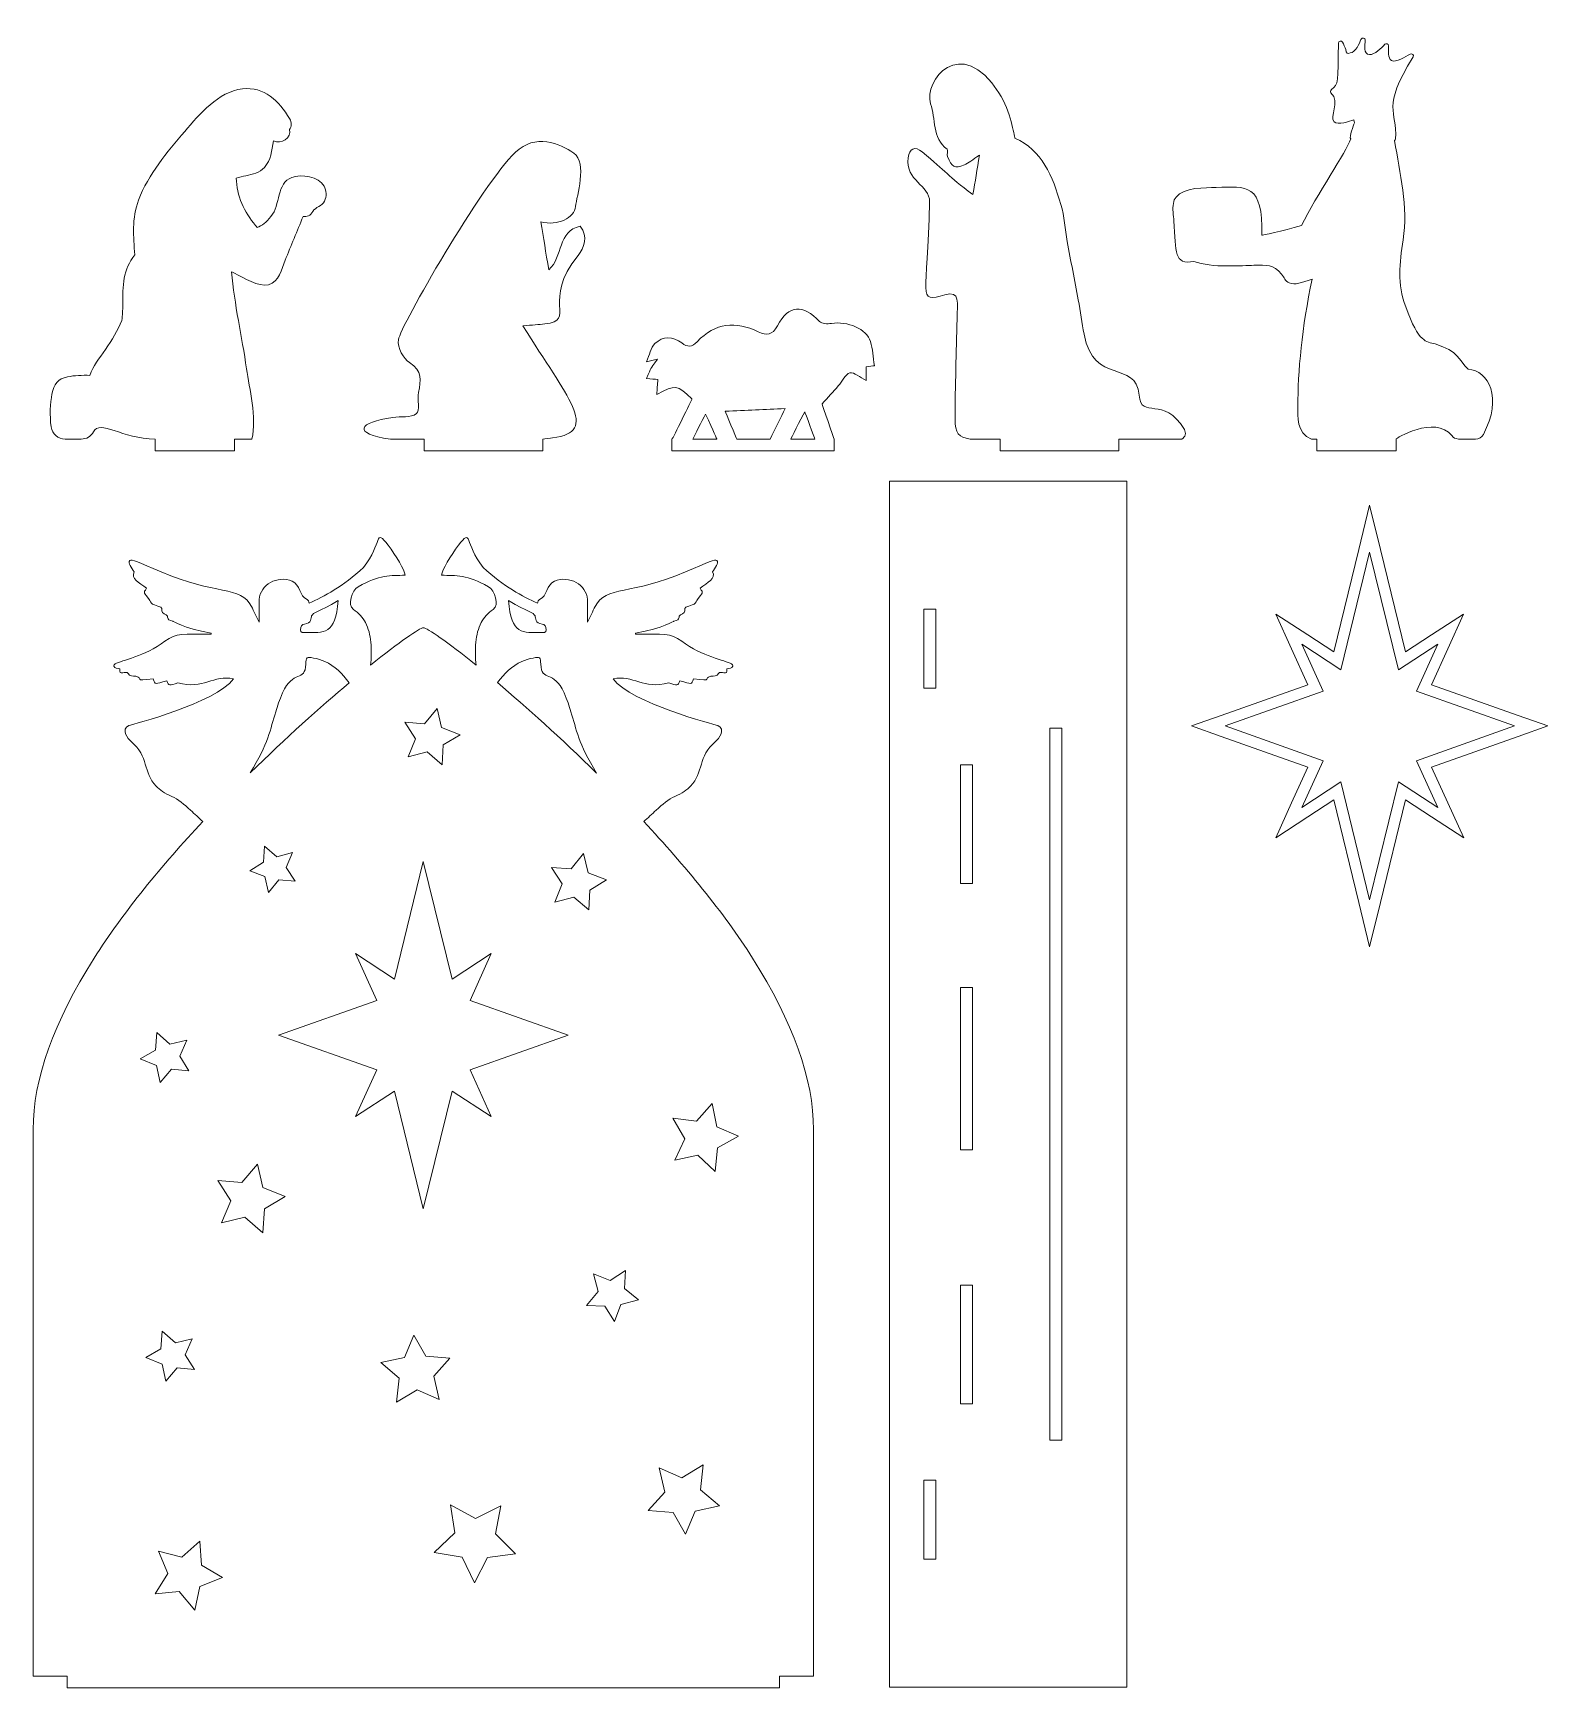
# Model space of a CAD drawing. Header units: inches. Extents: x 432 to 815, y 180 to 598.
import ezdxf

# ---------------------------------------------------------------- set-up
doc = ezdxf.new("R2010")
doc.units = ezdxf.units.IN
doc.header["$MEASUREMENT"] = 0
doc.layers.add('_U+0421_U+043B_U+043E_U+0439 1', color=7, linetype='Continuous')

msp = doc.modelspace()

# ---------------------------------------------------------------- linework, layer by layer
at = {"layer": '_U+0421_U+043B_U+043E_U+0439 1', "color": 1, "lineweight": 5, "true_color": 0xff000d}
for points in [[(648.19, 484.83), (648.19, 180.03), (708.19, 180.03), (708.19, 484.83), (648.19, 484.83)], [(814.55, 422.98), (807.04, 425.64), (785.17, 433.39), (789.27, 442.46), (793.26, 451.27), (785.16, 445.99), (778.61, 441.71), (772.25, 467.58), (769.5, 478.77), (766.77, 467.58), (760.46, 441.71), (753.91, 445.99), (745.81, 451.27), (749.8, 442.46), (753.91, 433.39), (732.03, 425.64), (724.52, 422.98), (732.03, 420.32), (753.9, 412.58), (749.8, 403.57), (745.78, 394.73), (753.91, 400.04), (760.46, 404.31), (766.77, 378.39), (769.5, 367.16), (772.25, 378.38), (778.61, 404.31), (785.16, 400.04), (793.29, 394.73), (789.27, 403.57), (785.17, 412.58), (807.04, 420.32), (814.55, 422.98)], [(781.33, 414.21), (786.7, 402.4), (776.82, 408.85), (769.51, 379.05), (762.26, 408.85), (752.37, 402.4), (757.74, 414.21), (732.98, 422.98), (757.74, 431.75), (752.37, 443.62), (762.26, 437.17), (769.51, 466.91), (776.82, 437.17), (786.7, 443.62), (781.33, 431.75), (806.1, 422.98), (781.33, 414.21)], [(659.89, 432.5), (656.89, 432.5), (656.89, 452.5), (659.89, 452.5), (659.89, 432.5)], [(530.72, 423.54), (533.86, 427.41), (535.02, 422.57), (539.67, 420.78), (535.42, 418.18), (535.15, 413.2), (531.37, 416.44), (526.55, 415.16), (528.46, 419.76), (525.76, 423.94), (530.72, 423.54)], [(691.73, 242.43), (688.73, 242.43), (688.73, 422.43), (691.73, 422.43), (691.73, 242.43)], [(666.14, 383.2), (666.14, 413.2), (669.14, 413.2), (669.14, 383.2), (666.14, 383.2)], [(490.04, 388.52), (490.27, 392.62), (493.38, 389.94), (497.34, 390.99), (495.76, 387.21), (497.98, 383.76), (493.9, 384.1), (491.3, 380.92), (490.36, 384.91), (486.54, 386.39), (490.04, 388.52)], [(563.6, 378.47), (565.51, 383.07), (562.8, 387.25), (567.76, 386.86), (570.9, 390.72), (572.06, 385.88), (576.71, 384.09), (572.46, 381.49), (572.19, 376.51), (568.41, 379.75), (563.6, 378.47)], [(542.2, 336.05), (547.57, 324.25), (537.68, 330.7), (530.38, 300.9), (523.12, 330.7), (513.24, 324.25), (518.61, 336.05), (493.84, 344.82), (518.61, 353.59), (513.24, 365.46), (523.12, 359.01), (530.38, 388.75), (537.68, 359.01), (547.57, 365.46), (542.2, 353.59), (566.96, 344.82), (542.2, 336.05)], [(666.14, 315.89), (666.14, 356.89), (669.14, 356.89), (669.14, 315.89), (666.14, 315.89)], [(462.7, 341.08), (463.03, 345.48), (466.33, 342.54), (470.62, 343.59), (468.84, 339.54), (471.17, 335.78), (466.77, 336.23), (463.91, 332.85), (462.97, 337.17), (458.88, 338.85), (462.7, 341.08)], [(604.77, 316.37), (604.18, 310.4), (599.8, 314.49), (593.94, 313.21), (596.48, 318.64), (593.44, 323.82), (599.4, 323.08), (603.38, 327.56), (604.52, 321.67), (610.02, 319.27), (604.77, 316.37)], [(490.25, 300.94), (489.87, 294.86), (485.28, 298.87), (479.38, 297.36), (481.77, 302.96), (478.51, 308.1), (484.57, 307.56), (488.46, 312.25), (489.82, 306.31), (495.48, 304.07), (490.25, 300.94)], [(580.33, 276.77), (578.73, 272.45), (576.27, 276.35), (571.66, 276.54), (574.61, 280.08), (573.36, 284.52), (577.65, 282.81), (581.49, 285.37), (581.19, 280.77), (584.81, 277.91), (580.33, 276.77)], [(666.14, 251.66), (666.14, 281.66), (669.14, 281.66), (669.14, 251.66), (666.14, 251.66)], [(464.11, 265.58), (464.44, 269.99), (467.74, 267.05), (472.03, 268.09), (470.26, 264.05), (472.58, 260.29), (468.18, 260.73), (465.32, 257.36), (464.39, 261.68), (460.3, 263.35), (464.11, 265.58)], [(523.64, 252.06), (524.3, 258.13), (519.67, 262.12), (525.65, 263.37), (528.01, 269), (531.04, 263.7), (537.13, 263.2), (533.03, 258.67), (534.43, 252.72), (528.86, 255.23), (523.64, 252.06)], [(599.09, 224.54), (596.68, 218.71), (593.52, 224.17), (587.23, 224.66), (591.45, 229.35), (589.97, 235.48), (595.74, 232.93), (601.11, 236.22), (600.46, 229.95), (605.26, 225.86), (599.09, 224.54)], [(659.89, 212.36), (656.89, 212.36), (656.89, 232.36), (659.89, 232.36), (659.89, 212.36)], [(546.59, 212.82), (543.29, 206.43), (540.23, 212.93), (533.14, 214.09), (538.37, 219.01), (537.29, 226.12), (543.58, 222.66), (550, 225.89), (548.66, 218.83), (553.72, 213.72), (546.59, 212.82)], [(473.97, 205.45), (472.63, 199.49), (468.71, 204.18), (462.63, 203.61), (465.88, 208.78), (463.46, 214.39), (469.38, 212.9), (473.97, 216.94), (474.38, 210.84), (479.64, 207.73), (473.97, 205.45)]]:
    msp.add_lwpolyline(points, dxfattribs=at)
for points, knots in [([(722.05, 495.49), (722.05, 495.49), (706.13, 495.49), (706.13, 495.49), (706.13, 495.49), (706.13, 492.49), (706.13, 492.49), (706.13, 492.49), (676.13, 492.49), (676.13, 492.49), (676.13, 492.49), (676.13, 495.49), (676.13, 495.49), (676.13, 495.49), (668.55, 495.49), (668.55, 495.49), (665.7, 495.95), (664.75, 496.97), (664.76, 500.52), (664.79, 508.95), (665.07, 517.38), (665.25, 525.81), (665.34, 530), (666.15, 533.05), (662.21, 531.94), (654.97, 529.92), (657.81, 531.15), (658.32, 555.43), (658.4, 559.74), (652.11, 560.7), (652.91, 566.61), (653.23, 568.95), (654.61, 569.61), (656.44, 568.09), (662.8, 562.85), (662.55, 562.25), (669.28, 557.32), (669.84, 560.71), (670.3, 563.48), (670.93, 567.29), (669.12, 566.08), (668.18, 565.29), (667.1, 564.8), (664.54, 563.62), (663.95, 564.35), (662.85, 566.9), (662.61, 567.44), (663.04, 568.48), (662.73, 568.73), (658.92, 571.73), (659.9, 576.41), (658.59, 580.27), (656.66, 585.97), (666.22, 598.11), (675.82, 583.01), (678.9, 578.16), (679.67, 572.38), (679.86, 571.53), (686.71, 568.62), (689.42, 561.87), (691.49, 554.8), (692.38, 551.79), (692.5, 548.56), (693.07, 545.45), (693.98, 540.53), (695, 535.62), (695.9, 530.7), (696.44, 527.8), (696.79, 524.87), (697.34, 521.98), (699.79, 508.93), (710.51, 515.69), (711.25, 506.6), (711.77, 500.24), (717.5, 506.74), (722.71, 497.91), (723.19, 497.09), (722.94, 496), (722.05, 495.49)], [0, 0, 0, 0, 1, 1, 1, 2, 2, 2, 3, 3, 3, 4, 4, 4, 5, 5, 5, 6, 6, 6, 7, 7, 7, 8, 8, 8, 9, 9, 9, 10, 10, 10, 11, 11, 11, 12, 12, 12, 13, 13, 13, 14, 14, 14, 15, 15, 15, 16, 16, 16, 17, 17, 17, 18, 18, 18, 19, 19, 19, 20, 20, 20, 21, 21, 21, 22, 22, 22, 23, 23, 23, 24, 24, 24, 25, 25, 25, 26, 26, 26, 26]), ([(798.24, 496.68), (797.85, 495.94), (797.07, 495.49), (796.23, 495.49), (791.87, 495.49), (791.18, 495.26), (790.28, 496.37), (785.98, 501.68), (775.83, 495.49), (776.18, 495.49), (776.18, 495.49), (776.18, 492.49), (776.18, 492.49), (776.18, 492.49), (756.18, 492.49), (756.18, 492.49), (756.18, 492.49), (756.18, 495.49), (756.18, 495.49), (756.18, 495.49), (754.8, 495.49), (754.8, 495.49), (750.96, 497.01), (751.36, 501.32), (751.36, 503.79), (751.36, 512.3), (752.41, 523.89), (754.99, 535.9), (752.19, 535.06), (750.69, 534.34), (749.18, 534.98), (748.08, 535.45), (747.96, 536.33), (747.27, 537.17), (745.2, 539.66), (743.44, 539.47), (740.24, 539.42), (737.65, 539.38), (729.55, 538.68), (725.13, 540.4), (719.9, 539.48), (720.68, 542.66), (720.05, 550.62), (719.94, 552), (719.63, 553.64), (719.93, 555.08), (719.97, 555.73), (720.22, 556.25), (720.59, 556.62), (722.57, 559.25), (727.98, 558.96), (730.72, 559.07), (738.49, 559.42), (742.6, 560.05), (742.24, 547.02), (742.24, 547.02), (747.43, 548), (752.27, 549.46), (756.12, 557.16), (763.65, 568.16), (764.72, 571.35), (764.26, 571.87), (765.41, 574.76), (765.69, 575.4), (765.64, 575.65), (765.59, 575.91), (765.54, 576.17), (764.32, 575.84), (761.53, 574.78), (760.57, 575.67), (759.14, 576.98), (762.31, 580.72), (759.74, 582.97), (759.45, 583.21), (759.58, 583.63), (759.85, 583.82), (761.8, 585.19), (761.39, 585.77), (761.63, 595.57), (761.65, 596.06), (762.42, 596.37), (762.66, 595.84), (762.94, 595.19), (763.23, 594.56), (763.51, 593.93), (763.54, 592.99), (763.92, 592.72), (764.61, 593.14), (765.98, 593.15), (766.89, 595.45), (767.32, 596.49), (767.54, 597.03), (768.39, 597), (768.39, 596.34), (768.39, 595.04), (767.84, 592.77), (769.45, 592.68), (770.76, 592.6), (772.55, 594.39), (773.34, 595.27), (773.68, 595.64), (774.26, 595.34), (774.29, 594.89), (774.34, 593.77), (774.05, 591.72), (775.02, 591.17), (776.18, 590.52), (778.57, 592.21), (779.75, 592.81), (780.22, 593.05), (780.8, 592.55), (780.51, 592.07), (772.24, 578.78), (776.59, 578.81), (776.07, 571.36), (776.06, 571.17), (775.95, 571.02), (775.82, 570.94), (777.15, 562.73), (779.25, 554.13), (777.97, 545.87), (777.03, 539.82), (776.47, 534.82), (778.62, 528.94), (782.04, 519.57), (783.72, 520.25), (786.05, 519.53), (792.02, 517.7), (791.91, 515.58), (794.4, 513.15), (799.5, 512.79), (803.24, 505.94), (798.24, 496.68)], [0, 0, 0, 0, 1, 1, 1, 2, 2, 2, 3, 3, 3, 4, 4, 4, 5, 5, 5, 6, 6, 6, 7, 7, 7, 8, 8, 8, 9, 9, 9, 10, 10, 10, 11, 11, 11, 12, 12, 12, 13, 13, 13, 14, 14, 14, 15, 15, 15, 16, 16, 16, 17, 17, 17, 18, 18, 18, 19, 19, 19, 20, 20, 20, 21, 21, 21, 22, 22, 22, 23, 23, 23, 24, 24, 24, 25, 25, 25, 26, 26, 26, 27, 27, 27, 28, 28, 28, 29, 29, 29, 30, 30, 30, 31, 31, 31, 32, 32, 32, 33, 33, 33, 34, 34, 34, 35, 35, 35, 36, 36, 36, 37, 37, 37, 38, 38, 38, 39, 39, 39, 40, 40, 40, 41, 41, 41, 42, 42, 42, 43, 43, 43, 44, 44, 44, 44]), ([(505.47, 555.66), (504.85, 554.36), (503.09, 554.11), (502.49, 553.05), (501.9, 551.98), (500.94, 551.61), (500.01, 551.74), (498.5, 548.06), (497, 544.38), (495.49, 540.71), (494.55, 538.41), (493.96, 535.25), (491.28, 534.52), (488.74, 533.83), (484.94, 536.34), (482.72, 537.4), (482.46, 537.52), (482.21, 537.65), (481.96, 537.78), (482.63, 529.53), (484.58, 521.45), (485.73, 513.24), (486.44, 508.27), (488.32, 501.04), (487.1, 495.49), (487.1, 495.49), (482.67, 495.49), (482.67, 495.49), (482.67, 495.49), (482.67, 492.49), (482.67, 492.49), (482.67, 492.49), (462.67, 492.49), (462.67, 492.49), (462.67, 492.49), (462.67, 495.49), (462.67, 495.49), (454.19, 495.49), (448.73, 500.61), (447.05, 497.29), (446.47, 496.15), (445.23, 495.49), (443.95, 495.49), (443.95, 495.49), (439.89, 495.49), (439.89, 495.49), (438.11, 495.49), (436.6, 496.81), (436.35, 498.58), (435.95, 501.47), (436.13, 504.57), (436.57, 506.86), (437.05, 509.35), (437.95, 510.72), (440.5, 511.23), (442.25, 511.58), (444.18, 511.66), (446.16, 511.6), (446.96, 514.02), (448.41, 515.79), (450.09, 518.15), (451.74, 520.48), (453.11, 522.91), (454.22, 525.5), (454.38, 526.76), (454.45, 528.09), (454.44, 529.46), (454.39, 534.12), (454.56, 538.51), (457.49, 542.03), (457.17, 546.67), (456.68, 551.24), (458.46, 555.92), (460.91, 562.38), (465.65, 568.1), (470.12, 573.27), (473.86, 577.6), (478.56, 583.31), (484.68, 584.01), (490.24, 584.66), (493.92, 580.88), (496.62, 576.51), (497.25, 575.47), (497.13, 574.47), (496.6, 573.73), (497.14, 571.64), (494.5, 569.94), (492.53, 570.88), (492.13, 568.46), (491.91, 565.97), (490.25, 564.17), (488.97, 562.78), (487.32, 562.39), (485.55, 562.05), (484.73, 561.88), (483.93, 561.7), (483.13, 561.48), (483.18, 557.04), (485.18, 552.83), (488.03, 549.47), (488.18, 549.3), (488.3, 549.13), (488.43, 548.96), (489.61, 549.41), (490.68, 550.32), (491.9, 551.76), (494.35, 554.61), (493.28, 560.22), (497.15, 561.62), (499.57, 562.5), (503.96, 561.9), (505.33, 559.4), (505.94, 558.32), (505.99, 556.78), (505.47, 555.66)], [0, 0, 0, 0, 1, 1, 1, 2, 2, 2, 3, 3, 3, 4, 4, 4, 5, 5, 5, 6, 6, 6, 7, 7, 7, 8, 8, 8, 9, 9, 9, 10, 10, 10, 11, 11, 11, 12, 12, 12, 13, 13, 13, 14, 14, 14, 15, 15, 15, 16, 16, 16, 17, 17, 17, 18, 18, 18, 19, 19, 19, 20, 20, 20, 21, 21, 21, 22, 22, 22, 23, 23, 23, 24, 24, 24, 25, 25, 25, 26, 26, 26, 27, 27, 27, 28, 28, 28, 29, 29, 29, 30, 30, 30, 31, 31, 31, 32, 32, 32, 33, 33, 33, 34, 34, 34, 35, 35, 35, 36, 36, 36, 37, 37, 37, 38, 38, 38, 38]), ([(569.49, 541.88), (560.11, 530.39), (569.24, 525.46), (561.14, 524.6), (559.55, 524.43), (557.96, 524.32), (555.58, 524.12), (566.76, 505.96), (575.25, 497.41), (563.05, 495.78), (562.71, 495.74), (560.92, 495.49), (560.58, 495.49), (560.58, 495.49), (560.58, 492.49), (560.58, 492.49), (560.58, 492.49), (530.58, 492.49), (530.58, 492.49), (530.58, 492.49), (530.58, 495.49), (530.58, 495.49), (530.58, 495.49), (522.1, 495.49), (522.1, 495.49), (512.19, 496.83), (514.01, 499.79), (522.68, 500.97), (524.72, 501.25), (527.27, 500.83), (528.66, 501.92), (529.63, 502.67), (528.8, 505.5), (529.18, 507.31), (529.8, 510.31), (530.18, 512.74), (526.91, 514.85), (525.36, 515.86), (523.82, 518.5), (524.11, 520.65), (524.55, 523.9), (545.24, 559.96), (553.67, 567.99), (558.71, 572.8), (564.88, 570.26), (568.4, 567.8), (571.97, 565.29), (569.12, 556.81), (568.86, 554.32), (568.55, 551.43), (564.41, 549.21), (560.08, 550.43), (560.75, 546.4), (561.36, 542.7), (562.09, 538.29), (565.82, 541.56), (564.23, 548.12), (570.07, 549.27), (572, 546.69), (571.15, 543.9), (569.49, 541.88)], [0, 0, 0, 0, 1, 1, 1, 2, 2, 2, 3, 3, 3, 4, 4, 4, 5, 5, 5, 6, 6, 6, 7, 7, 7, 8, 8, 8, 9, 9, 9, 10, 10, 10, 11, 11, 11, 12, 12, 12, 13, 13, 13, 14, 14, 14, 15, 15, 15, 16, 16, 16, 17, 17, 17, 18, 18, 18, 19, 19, 19, 20, 20, 20, 20]), ([(643.39, 520.15), (642.45, 523.31), (637.54, 525.4), (633.53, 524.74), (632.54, 524.58), (631.05, 524.62), (630.48, 525.22), (626.31, 529.68), (622.83, 529.51), (619.85, 524.13), (618.51, 521.71), (617.28, 521.57), (615.02, 522.64), (609.37, 525.31), (604.05, 524.97), (599.62, 520.1), (598.28, 518.63), (597.14, 518.72), (595.71, 519.79), (593.41, 521.51), (590.94, 521.64), (588.92, 519.62), (587.87, 518.57), (587.56, 516.77), (586.79, 515.03), (587.81, 515.27), (588.47, 515.42), (589.55, 515.68), (587.43, 512.68), (588.16, 514.02), (586.81, 510.79), (587.97, 510.7), (588.89, 510.62), (589.67, 510.57), (589.57, 509.26), (589.47, 508.16), (589.37, 506.8), (594.2, 509.27), (594.43, 509.23), (598.28, 505.68), (598.18, 505.47), (593.45, 495.49), (593.22, 495.49), (593.22, 495.49), (593.22, 492.49), (593.22, 492.49), (593.22, 492.49), (634.22, 492.49), (634.22, 492.49), (634.22, 492.49), (634.22, 495.49), (634.22, 495.49), (634.18, 495.54), (631.15, 504.33), (631.14, 504.37), (632.67, 506.07), (633.98, 507.49), (635.25, 508.95), (636.24, 510.08), (637.01, 511.91), (638.19, 512.21), (639.25, 512.48), (640.74, 511.1), (642.28, 510.33), (642.28, 510.33), (642.28, 513.74), (642.28, 513.74), (643.1, 513.86), (643.87, 513.97), (644.39, 514.04), (644.04, 516.25), (643.95, 518.27), (643.39, 520.15)], [0, 0, 0, 0, 1, 1, 1, 2, 2, 2, 3, 3, 3, 4, 4, 4, 5, 5, 5, 6, 6, 6, 7, 7, 7, 8, 8, 8, 9, 9, 9, 10, 10, 10, 11, 11, 11, 12, 12, 12, 13, 13, 13, 14, 14, 14, 15, 15, 15, 16, 16, 16, 17, 17, 17, 18, 18, 18, 19, 19, 19, 20, 20, 20, 21, 21, 21, 22, 22, 22, 23, 23, 23, 24, 24, 24, 24]), ([(618, 495.49), (618, 495.49), (609.59, 495.49), (609.59, 495.49), (609.5, 495.71), (606.78, 502.29), (606.69, 502.51), (611.96, 502.75), (616.74, 502.96), (621.8, 503.19), (620.83, 501.12), (619.13, 497.82), (618, 495.49)], [0, 0, 0, 0, 1, 1, 1, 2, 2, 2, 3, 3, 3, 4, 4, 4, 4]), ([(623.23, 495.49), (623.23, 495.49), (625.83, 500.57), (626.77, 502.41), (626.87, 502.16), (629.25, 495.74), (629.35, 495.49), (629.35, 495.49), (623.23, 495.49), (623.23, 495.49)], [0, 0, 0, 0, 1, 1, 1, 2, 2, 2, 3, 3, 3, 3]), ([(598.46, 495.49), (599.03, 496.6), (600.79, 500.02), (601.71, 501.82), (603.76, 497.33), (604.59, 495.49), (604.59, 495.49), (604.59, 495.49), (598.46, 495.49), (598.46, 495.49)], [0, 0, 0, 0, 1, 1, 1, 2, 2, 2, 3, 3, 3, 3]), ([(613.6, 364.3), (606.25, 375.87), (596.42, 387.77), (586.1, 398.84), (587.13, 399.74), (588.18, 400.75), (589.24, 401.71), (590.82, 403.16), (592.41, 404.48), (593.94, 405.15), (595.78, 405.95), (597.04, 406.83), (597.94, 407.77), (601.24, 411.19), (599.77, 415.35), (604.21, 419.02), (605.04, 419.71), (606.97, 422.22), (604.78, 423.09), (603.93, 423.43), (582.96, 428.68), (578.36, 434.87), (583.36, 436.04), (586.03, 432.07), (592.41, 433.9), (594.63, 433.08), (594.78, 433.1), (595.22, 434.43), (598.2, 433.52), (598.21, 433.35), (598.63, 434.91), (603.97, 434.18), (600.96, 435.12), (603.07, 435.53), (603.76, 435.67), (604.55, 435.41), (605.01, 436.26), (605.45, 437.1), (607.48, 435.37), (607.06, 437.44), (607.55, 437.53), (608.52, 437.58), (608.59, 438.08), (608.62, 438.26), (608.46, 438.57), (608.29, 438.66), (606.52, 439.63), (600.89, 440.49), (595.68, 444.4), (592.74, 446.6), (591.12, 446.18), (584, 446.18), (583.99, 446.28), (583.98, 446.37), (583.97, 446.47), (591.17, 447.7), (593.71, 449.51), (593.71, 449.51), (595.71, 449.76), (594.57, 450.75), (595.4, 451.08), (596.16, 451.37), (596.67, 451.78), (596.46, 452.71), (596.39, 453.01), (598.56, 453.63), (598.84, 453.81), (599.22, 454.05), (599.43, 454.57), (599.69, 454.98), (600.84, 456.72), (601.39, 456.45), (600.31, 457.78), (602.28, 459.21), (604.37, 460.33), (603.48, 461.9), (604.12, 462.97), (605.13, 464.21), (604.57, 464.82), (604.14, 465.29), (602.52, 464.39), (596.66, 461.9), (583.04, 456.09), (576.43, 458.41), (573.84, 453.21), (573.19, 451.91), (572.56, 450.59), (571.89, 449.2), (571.78, 451), (571.97, 452.76), (571.85, 454.98), (571.65, 458.68), (567.24, 461.12), (563.56, 459.6), (561.37, 458.7), (561.86, 455.78), (559.75, 454.92), (559.5, 454.81), (559.36, 454.43), (559.22, 453.99), (555.53, 455.74), (550.75, 458.2), (545.48, 463.06), (540.7, 469.19), (542.77, 473.22), (539.29, 468.64), (537.41, 466.15), (535.06, 462.28), (534.99, 461.1), (538.72, 460.92), (541.47, 461.32), (546.86, 458.17), (548.49, 457.22), (549.65, 453.52), (548.08, 452.46), (546.7, 451.54), (545.72, 450.41), (545.03, 449.12), (544.25, 447.65), (543.85, 445.97), (543.67, 444.18), (543.47, 442.12), (543.52, 440.16), (543.75, 438.37), (536.42, 444.29), (531.36, 447.79), (530.4, 447.79), (529.49, 447.79), (524.42, 444.28), (517.05, 438.33), (517.28, 440.13), (517.33, 442.11), (517.13, 444.18), (516.96, 445.97), (516.56, 447.65), (515.77, 449.12), (515.08, 450.41), (514.1, 451.54), (512.72, 452.46), (511.15, 453.52), (512.31, 457.22), (513.94, 458.17), (519.33, 461.32), (522.08, 460.92), (525.81, 461.1), (525.74, 462.28), (523.4, 466.15), (521.51, 468.64), (518.03, 473.22), (520.1, 469.19), (515.32, 463.06), (510.06, 458.2), (505.27, 455.74), (501.58, 453.99), (501.44, 454.43), (501.31, 454.81), (501.06, 454.92), (498.94, 455.78), (499.43, 458.7), (497.24, 459.6), (493.56, 461.12), (489.15, 458.68), (488.95, 454.98), (488.83, 452.76), (489.02, 451), (488.91, 449.2), (488.24, 450.59), (487.61, 451.91), (486.96, 453.21), (484.37, 458.41), (477.76, 456.09), (464.14, 461.9), (458.29, 464.39), (456.66, 465.29), (456.23, 464.82), (455.67, 464.21), (456.69, 462.97), (457.33, 461.9), (456.43, 460.33), (458.52, 459.21), (460.49, 457.78), (459.41, 456.45), (459.97, 456.72), (461.11, 454.98), (461.38, 454.57), (461.59, 454.05), (461.96, 453.81), (462.25, 453.63), (464.41, 453.01), (464.34, 452.71), (464.13, 451.78), (464.64, 451.37), (465.4, 451.08), (466.24, 450.75), (465.09, 449.76), (467.09, 449.51), (467.09, 449.51), (469.63, 447.7), (476.83, 446.47), (476.82, 446.37), (476.81, 446.28), (476.8, 446.18), (469.68, 446.18), (468.06, 446.6), (465.12, 444.4), (459.92, 440.49), (454.28, 439.63), (452.51, 438.66), (452.34, 438.57), (452.18, 438.26), (452.21, 438.08), (452.28, 437.58), (453.25, 437.53), (453.74, 437.44), (453.32, 435.37), (455.35, 437.1), (455.8, 436.26), (456.25, 435.41), (457.05, 435.67), (457.73, 435.53), (459.84, 435.12), (456.83, 434.18), (462.17, 434.91), (462.59, 433.35), (462.6, 433.52), (465.58, 434.43), (466.02, 433.1), (466.17, 433.08), (468.4, 433.9), (474.77, 432.07), (477.44, 436.04), (482.44, 434.87), (477.84, 428.68), (456.87, 423.43), (456.03, 423.09), (453.83, 422.22), (455.76, 419.71), (456.6, 419.02), (461.03, 415.35), (459.56, 411.19), (462.86, 407.77), (463.77, 406.83), (465.03, 405.95), (466.86, 405.15), (468.4, 404.48), (469.98, 403.16), (471.57, 401.71), (472.61, 400.75), (473.66, 399.75), (474.69, 398.85), (464.41, 387.83), (454.6, 375.94), (447.21, 364.3), (436.98, 348.21), (431.8, 333.64), (431.8, 320.97), (431.8, 320.97), (431.8, 182.85), (431.8, 182.85), (431.8, 182.85), (440.4, 182.85), (440.4, 182.85), (440.4, 182.85), (440.4, 179.85), (440.4, 179.85), (440.4, 179.85), (620.4, 179.85), (620.4, 179.85), (620.4, 179.85), (620.4, 182.85), (620.4, 182.85), (620.4, 182.85), (629, 182.85), (629, 182.85), (629, 182.85), (629, 320.97), (629, 320.97), (629, 333.64), (623.82, 348.21), (613.6, 364.3)], [0, 0, 0, 0, 1, 1, 1, 2, 2, 2, 3, 3, 3, 4, 4, 4, 5, 5, 5, 6, 6, 6, 7, 7, 7, 8, 8, 8, 9, 9, 9, 10, 10, 10, 11, 11, 11, 12, 12, 12, 13, 13, 13, 14, 14, 14, 15, 15, 15, 16, 16, 16, 17, 17, 17, 18, 18, 18, 19, 19, 19, 20, 20, 20, 21, 21, 21, 22, 22, 22, 23, 23, 23, 24, 24, 24, 25, 25, 25, 26, 26, 26, 27, 27, 27, 28, 28, 28, 29, 29, 29, 30, 30, 30, 31, 31, 31, 32, 32, 32, 33, 33, 33, 34, 34, 34, 35, 35, 35, 36, 36, 36, 37, 37, 37, 38, 38, 38, 39, 39, 39, 40, 40, 40, 41, 41, 41, 42, 42, 42, 43, 43, 43, 44, 44, 44, 45, 45, 45, 46, 46, 46, 47, 47, 47, 48, 48, 48, 49, 49, 49, 50, 50, 50, 51, 51, 51, 52, 52, 52, 53, 53, 53, 54, 54, 54, 55, 55, 55, 56, 56, 56, 57, 57, 57, 58, 58, 58, 59, 59, 59, 60, 60, 60, 61, 61, 61, 62, 62, 62, 63, 63, 63, 64, 64, 64, 65, 65, 65, 66, 66, 66, 67, 67, 67, 68, 68, 68, 69, 69, 69, 70, 70, 70, 71, 71, 71, 72, 72, 72, 73, 73, 73, 74, 74, 74, 75, 75, 75, 76, 76, 76, 77, 77, 77, 78, 78, 78, 79, 79, 79, 80, 80, 80, 81, 81, 81, 82, 82, 82, 83, 83, 83, 84, 84, 84, 85, 85, 85, 86, 86, 86, 87, 87, 87, 88, 88, 88, 89, 89, 89, 90, 90, 90, 91, 91, 91, 92, 92, 92, 93, 93, 93, 93]), ([(500.41, 448.74), (502.18, 448.88), (502, 450.34), (502.18, 450.81), (502.18, 450.81), (502.18, 450.81), (502.18, 450.81), (502.51, 451.69), (503.98, 451.71), (508.85, 454.69), (508.29, 445.97), (505.18, 446.58), (500.6, 446.58), (500.09, 446.57), (499.38, 446.52), (499.35, 447.32), (499.32, 448.03), (499.75, 448.68), (500.41, 448.74)], [0, 0, 0, 0, 1, 1, 1, 2, 2, 2, 3, 3, 3, 4, 4, 4, 5, 5, 5, 6, 6, 6, 6]), ([(558.62, 450.81), (558.62, 450.81), (558.62, 450.81), (558.62, 450.81), (558.81, 450.34), (558.62, 448.88), (560.39, 448.74), (561.06, 448.68), (561.48, 448.03), (561.45, 447.32), (561.42, 446.52), (560.71, 446.57), (560.2, 446.58), (555.62, 446.58), (552.52, 445.97), (551.95, 454.69), (556.82, 451.71), (558.29, 451.69), (558.62, 450.81)], [0, 0, 0, 0, 1, 1, 1, 2, 2, 2, 3, 3, 3, 4, 4, 4, 5, 5, 5, 6, 6, 6, 6]), ([(493.1, 426.59), (493.53, 428.02), (494.06, 429.55), (494.84, 431.35), (497.41, 437.3), (500.54, 433.98), (500.72, 438.6), (500.79, 440.41), (500.91, 440.47), (502.68, 440.16), (503.7, 439.99), (504.65, 439.69), (505.52, 439.29), (508, 438.17), (509.95, 436.23), (511.69, 433.91), (504.38, 427.77), (495.62, 419.92), (486.65, 411.11), (491.27, 418.63), (491.72, 422.07), (493.1, 426.59)], [0, 0, 0, 0, 1, 1, 1, 2, 2, 2, 3, 3, 3, 4, 4, 4, 5, 5, 5, 6, 6, 6, 7, 7, 7, 7]), ([(555.28, 439.29), (556.16, 439.69), (557.1, 439.99), (558.13, 440.16), (559.89, 440.47), (560.01, 440.41), (560.08, 438.6), (560.26, 433.98), (563.39, 437.3), (565.96, 431.35), (566.74, 429.55), (567.27, 428.02), (567.7, 426.59), (569.09, 422.06), (569.54, 418.62), (574.18, 411.07), (565.21, 419.89), (556.44, 427.76), (549.12, 433.93), (550.87, 436.23), (552.81, 438.17), (555.28, 439.29)], [0, 0, 0, 0, 1, 1, 1, 2, 2, 2, 3, 3, 3, 4, 4, 4, 5, 5, 5, 6, 6, 6, 7, 7, 7, 7])]:
    msp.add_open_spline(points, degree=3, knots=knots, dxfattribs=at)

doc.saveas('drawing.dxf')
